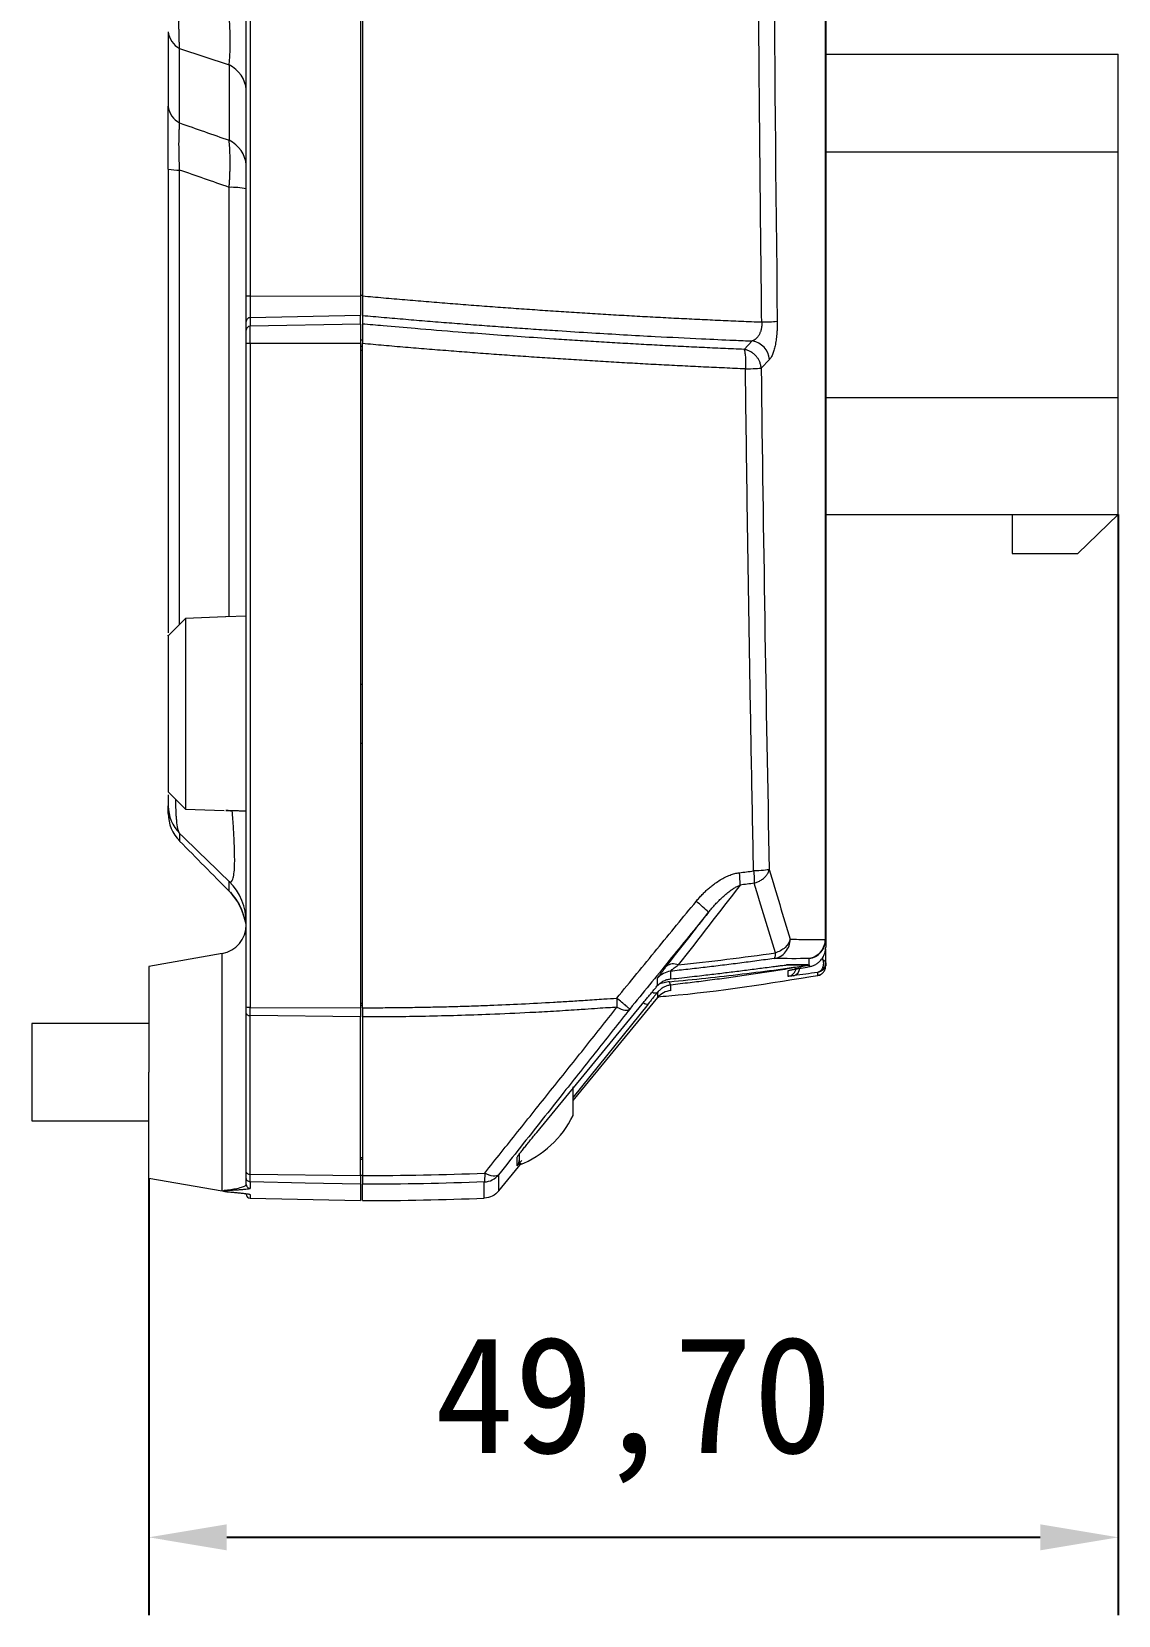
# Model space of a CAD drawing. Header units: millimetres. Extents: x 0 to 594, y 0 to 420.
# Drawn here: x 293.3 to 349, y 149.4 to 230.6 of the extents above; entities that cross this region are included whole.
import ezdxf

# ---------------------------------------------------------------- set-up
doc = ezdxf.new("R2010")
doc.units = ezdxf.units.MM
doc.header["$LTSCALE"] = 2
doc.header["$PDSIZE"] = -1
doc.dimstyles.new('ISO-25', dxfattribs={"dimtxt": 2.5, "dimasz": 2.5, "dimexe": 1.25, "dimexo": 0.625, "dimtad": 1, "dimtxsty": 'Standard', "dimcen": 2.5, "dimadec": 0, "dimazin": 0, "dimtfac": 1, "dimtmove": 0, "dimatfit": 3, "dimfxl": 1, "dimarcsym": 0})

# ---------------------------------------------------------------- blocks, each defined once
blk = doc.blocks.new('*D66')
at = {"color": 0, "lineweight": -2, "transparency": 16777216}
for p, q in [((348.956, 205.834), (348.956, 149.382)), ((299.256, 171.806), (299.256, 149.382)), ((303.256, 153.382), (344.956, 153.382))]:
    blk.add_line(p, q, dxfattribs=at)
at = {"color": 0, "transparency": 16777216}
for points in [[(303.256, 154.048), (303.256, 152.715), (299.256, 153.382)], [(344.956, 154.048), (344.956, 152.715), (348.956, 153.382)]]:
    blk.add_solid(points, dxfattribs=at)
at = {"layer": 'Defpoints', "color": 0, "transparency": 16777216}
for p in [(348.956, 205.834), (299.256, 171.806), (348.956, 153.382)]:
    blk.add_point(p, dxfattribs=at)
at = {"color": 0, "transparency": 16777216, "insert": (324.106, 159.93), "char_height": 6, "attachment_point": 5}
blk.add_mtext('49,70', dxfattribs=at)

msp = doc.modelspace()

# ---------------------------------------------------------------- linework, layer by layer
at = {"color": 7, "linetype": 'Continuous', "lineweight": 15}
for p, q in [((333.922, 330.526), (333.922, 184.046)), ((333.956, 330.526), (333.956, 184.046)), ((310.206, 237.081), (310.206, 217.044)), ((300.256, 230.592), (300.256, 226.768)), ((300.841, 229.737), (303.377, 228.885)), ((300.841, 225.913), (300.841, 229.737)), ((333.956, 229.436), (348.956, 229.436)), ((333.956, 229.434), (348.956, 229.434)), ((348.956, 229.434), (348.956, 229.436)), ((348.956, 224.434), (348.956, 229.434)), ((303.377, 228.885), (303.377, 225.022)), ((348.956, 211.834), (348.956, 224.434)), ((304.451, 217.04), (310.106, 217.035)), ((310.106, 216.038), (304.451, 215.924)), ((310.106, 215.597), (310.106, 216.038)), ((310.206, 216.041), (310.206, 215.601)), ((304.256, 215.292), (304.256, 215.733)), ((304.451, 215.924), (304.451, 215.484)), ((310.106, 215.597), (304.451, 215.484)), ((310.106, 214.595), (304.451, 214.6)), ((329.77, 214.297), (330.194, 214.731)), ((331.072, 213.776), (330.648, 213.343)), ((348.956, 205.834), (348.956, 211.834)), ((333.956, 205.834), (348.956, 205.834)), ((343.507, 205.834), (343.507, 203.834)), ((346.886, 203.834), (348.956, 205.834)), ((343.507, 203.834), (346.886, 203.834)), ((304.256, 200.614), (303.203, 200.578)), ((301.147, 200.506), (300.252, 199.611)), ((303.198, 200.578), (301.147, 200.506)), ((301.147, 200.506), (301.147, 195.614)), ((310.206, 197.114), (310.106, 197.114)), ((301.147, 195.614), (301.147, 190.723)), ((310.106, 194.114), (310.206, 194.114)), ((300.252, 191.618), (301.147, 190.723)), ((301.147, 190.723), (303.127, 190.654)), ((303.203, 190.651), (303.203, 190.651)), ((333.922, 184.046), (333.956, 184.046)), ((333.956, 182.845), (333.956, 183.562)), ((303.016, 183.322), (299.254, 182.659)), ((333.111, 182.739), (333.115, 182.739)), ((299.256, 182.659), (299.256, 177.233)), ((304.451, 180.551), (310.106, 180.542)), ((319.143, 174.141), (324.551, 180.721)), ((321.006, 175.781), (325.345, 181.057)), ((299.256, 179.733), (293.256, 179.733)), ((293.256, 179.733), (293.256, 177.233)), ((304.256, 172.112), (304.256, 180.244)), ((310.106, 180.069), (304.451, 180.134)), ((304.451, 172.002), (304.451, 180.134)), ((310.106, 171.937), (310.106, 180.069)), ((310.206, 180.067), (310.206, 171.937)), ((293.256, 177.233), (293.256, 174.733)), ((293.256, 174.733), (299.256, 174.733)), ((317.193, 171.145), (318.358, 172.561)), ((299.254, 171.807), (303.016, 171.143)), ((304.451, 172.002), (310.106, 171.937)), ((310.106, 171.958), (310.206, 171.958)), ((304.451, 170.767), (310.106, 170.649)), ((304.451, 170.767), (310.106, 170.649)), ((304.451, 170.767), (310.106, 170.649))]:
    msp.add_line(p, q, dxfattribs=at)
at = {"color": 8, "linetype": 'Continuous', "lineweight": 15}
for p, q in [((333.956, 224.434), (348.956, 224.434)), ((310.106, 217.088), (310.206, 217.088)), ((310.106, 214.791), (310.206, 214.791)), ((310.106, 214.462), (310.206, 214.462)), ((310.106, 214.262), (310.206, 214.262)), ((333.956, 211.834), (348.956, 211.834)), ((303.016, 171.143), (303.016, 183.322)), ((333.809, 182.994), (333.809, 183.149)), ((326.01, 181.42), (325.989, 181.414)), ((310.106, 180.771), (310.206, 180.771)), ((310.106, 180.677), (310.206, 180.677)), ((324.85, 180.721), (321.006, 175.955)), ((319.143, 174.141), (319.141, 174.138)), ((310.106, 172.865), (310.206, 172.865)), ((310.106, 172.775), (310.206, 172.775))]:
    msp.add_line(p, q, dxfattribs=at)
at = {"color": 7, "linetype": 'Continuous', "lineweight": 15, "flags": 128}
for points in [[(304.256, 180.244), (304.259, 180.223), (304.27, 180.203), (304.288, 180.184), (304.313, 180.167), (304.342, 180.153), (304.376, 180.143), (304.413, 180.137), (304.451, 180.134)], [(304.256, 172.112), (304.259, 172.09), (304.27, 172.07), (304.288, 172.051), (304.313, 172.035), (304.342, 172.021), (304.376, 172.011), (304.413, 172.004), (304.451, 172.002)], [(310.106, 171.487), (307.279, 171.546), (304.451, 171.605)]]:
    msp.add_lwpolyline(points, dxfattribs=at)
at = {"color": 7, "linetype": 'Continuous', "lineweight": 15}
for centre, radius, start, end in [((301.304, 230.683), 1.053, 184.94916, 243.91349), ((302.683, 227.467), 1.579, 4.94942, 63.91353), ((301.304, 226.859), 1.053, 184.94876, 243.91191), ((302.683, 223.604), 1.579, 4.94882, 63.91227), ((300.759, 226.043), 2.548, 258.60734, 271.85511), ((303.501, 218.873), 3.737, 78.34293, 91.89521), ((304.403, 218.243), 1.204, 262.9561, 272.2962), ((304.451, 215.728), 0.196, 89.96689, 178.78496), ((304.451, 215.288), 0.196, 89.96908, 178.78389), ((330.669, 223.54), 7.836, 270.06531, 275.89379), ((330.024, 213.693), 1.052, 4.55263, 80.71456), ((302.254, 190.887), 1.998, 180.00272, 225.01914), ((302.255, 190.496), 1.999, 180.00099, 225.00742), ((301.258, 184.897), 2.997, 0.0031, 45.0215), ((324.778, 186.893), 4.792, 359.26026, 6.86018), ((323.288, 180.764), 6.598, 45.03155, 52.39659), ((302.756, 184.799), 1.5, 280, 0), ((326.154, 182.202), 0.586, 65.17348, 129.07448), ((331.952, 183.208), 0.476, 270.01799, 279.19848), ((333.031, 183.213), 0.481, 269.99725, 279.54001), ((333.035, 183.221), 0.488, 270.0628, 279.45162), ((333.04, 183.217), 0.488, 269.4928, 278.8821), ((326.113, 181.417), 1, 96.28882, 140.83072), ((326.12, 180.426), 1, 96.3062, 140.8572), ((326.31, 181.896), 0.361, 183.76751, 212.23487), ((316.424, 177.233), 5.091, 291.12113, 334.17308), ((317.756, 172.753), 0.5, 320.85086, 359.99961), ((302.756, 169.666), 1.5, 75.83669, 80), ((304.456, 170.967), 0.2, 180.00934, 268.80914)]:
    msp.add_arc(centre, radius, start, end, dxfattribs=at)
at = {"color": 8, "linetype": 'Continuous', "lineweight": 15}
for centre, radius, start, end in [((301.256, 184.394), 2.999, 10.08624, 45.00635), ((331.956, 182.644), 0.5, 278.72482, 350.21054), ((332.211, 182.58), 0.415, 286.01294, 359.0396), ((325.217, 181.55), 0.253, 234.77216, 298.60143), ((324.823, 181.032), 0.312, 228.38487, 275.07343)]:
    msp.add_arc(centre, radius, start, end, dxfattribs=at)
at = {"color": 7, "linetype": 'Continuous', "lineweight": 15}
for points, knots in [([(330.678, 215.704), (330.667, 216.66), (330.644, 218.572), (330.614, 221.439), (330.585, 224.307), (330.56, 227.174), (330.536, 230.042), (330.515, 232.91), (330.496, 235.777), (330.479, 238.645), (330.465, 241.513), (330.454, 244.38), (330.444, 247.248), (330.437, 250.116), (330.432, 252.983), (330.43, 255.851), (330.43, 258.719), (330.432, 261.587), (330.437, 264.454), (330.444, 267.322), (330.454, 270.19), (330.465, 273.058), (330.479, 275.925), (330.496, 278.793), (330.515, 281.661), (330.536, 284.529), (330.56, 287.397), (330.585, 290.265), (330.614, 293.132), (330.644, 296), (330.667, 297.912), (330.678, 298.868)], [0, 0, 0, 0, 0.034503, 0.069001, 0.103495, 0.137985, 0.172472, 0.206956, 0.241437, 0.275915, 0.310391, 0.344866, 0.379339, 0.41381, 0.448282, 0.482752, 0.517223, 0.551694, 0.586166, 0.620638, 0.655112, 0.689588, 0.724065, 0.758545, 0.793028, 0.827514, 0.862003, 0.896496, 0.930993, 0.965494, 1, 1, 1, 1]), ([(304.256, 217.048), (304.256, 218.001), (304.256, 219.907), (304.256, 222.765), (304.256, 225.625), (304.256, 228.485), (304.256, 231.345), (304.256, 234.207), (304.256, 236.114), (304.256, 237.068)], [0, 0, 0, 0, 0.142811, 0.285636, 0.428475, 0.57133, 0.714201, 0.857091, 1, 1, 1, 1]), ([(300.841, 229.737), (300.838, 229.801), (300.83, 229.928), (300.821, 230.125), (300.814, 230.327), (300.809, 230.534), (300.806, 230.745), (300.806, 230.955), (300.807, 231.246), (300.812, 231.59), (300.825, 231.972), (300.836, 232.199), (300.841, 232.301)], [0, 0, 0, 0, 0.083131, 0.166363, 0.249685, 0.333083, 0.416538, 0.500028, 0.577425, 0.749962, 0.887944, 1, 1, 1, 1]), ([(303.377, 228.885), (303.381, 228.93), (303.39, 229.021), (303.402, 229.162), (303.411, 229.307), (303.419, 229.455), (303.425, 229.606), (303.43, 229.76), (303.432, 229.917), (303.434, 230.129), (303.431, 230.403), (303.42, 230.743), (303.403, 231.094), (303.386, 231.329), (303.377, 231.448)], [0, 0, 0, 0, 0.06486, 0.1288802, 0.1921433, 0.2547351, 0.3167444, 0.3782632, 0.4393859, 0.5002094, 0.6220523, 0.7454768, 0.8712267, 1, 1, 1, 1]), ([(300.841, 223.496), (300.838, 223.56), (300.832, 223.686), (300.825, 223.875), (300.819, 224.062), (300.814, 224.246), (300.81, 224.428), (300.808, 224.608), (300.806, 224.779), (300.808, 225.04), (300.814, 225.322), (300.826, 225.645), (300.836, 225.816), (300.841, 225.913)], [0, 0, 0, 0, 0.0726231, 0.1446982, 0.2163179, 0.2875748, 0.3585612, 0.4293692, 0.5000908, 0.5641926, 0.7499252, 0.8579048, 1, 1, 1, 1]), ([(303.377, 222.608), (303.382, 222.68), (303.393, 222.823), (303.405, 223.036), (303.415, 223.247), (303.422, 223.456), (303.426, 223.662), (303.428, 223.933), (303.423, 224.265), (303.407, 224.653), (303.387, 224.899), (303.377, 225.022)], [0, 0, 0, 0, 0.083917, 0.16764, 0.251141, 0.334393, 0.417371, 0.500049, 0.665655, 0.832376, 1, 1, 1, 1]), ([(300.256, 223.545), (300.256, 218.761), (300.256, 210.831), (300.256, 202.91), (300.256, 199.767)], [0, 0, 0, 0, 0.603269, 1, 1, 1, 1]), ([(304.256, 215.733), (304.256, 215.744), (304.256, 215.766), (304.256, 215.81), (304.256, 215.862), (304.256, 215.942), (304.256, 216.06), (304.256, 216.226), (304.256, 216.414), (304.256, 216.617), (304.256, 216.831), (304.256, 216.976), (304.256, 217.048)], [0, 0, 0, 0, 0.0629, 0.12532, 0.187695, 0.250458, 0.375601, 0.50033, 0.625432, 0.750219, 0.875185, 1, 1, 1, 1]), ([(310.106, 217.035), (310.106, 217.008), (310.106, 216.953), (310.106, 216.87), (310.106, 216.789), (310.106, 216.682), (310.106, 216.554), (310.106, 216.412), (310.106, 216.285), (310.106, 216.179), (310.106, 216.092), (310.106, 216.056), (310.106, 216.038)], [0, 0, 0, 0, 0.062777, 0.125174, 0.187623, 0.250555, 0.375257, 0.500375, 0.625076, 0.750189, 0.874992, 1, 1, 1, 1]), ([(310.206, 217.044), (310.206, 217.017), (310.206, 216.963), (310.206, 216.881), (310.206, 216.798), (310.206, 216.69), (310.206, 216.56), (310.206, 216.414), (310.206, 216.283), (310.205, 216.175), (310.206, 216.092), (310.206, 216.057), (310.206, 216.041)], [0, 0, 0, 0, 0.06054, 0.122554, 0.185884, 0.250347, 0.374426, 0.500237, 0.63385, 0.762642, 0.885052, 1, 1, 1, 1]), ([(310.206, 217.044), (310.569, 217.011), (311.296, 216.945), (312.386, 216.851), (313.476, 216.759), (314.564, 216.67), (315.651, 216.585), (316.737, 216.502), (317.822, 216.422), (318.904, 216.346), (319.986, 216.272), (321.065, 216.202), (322.143, 216.134), (323.218, 216.07), (324.291, 216.009), (325.362, 215.95), (326.431, 215.895), (327.497, 215.843), (328.56, 215.793), (329.62, 215.747), (330.325, 215.718), (330.678, 215.704)], [0, 0, 0, 0, 0.053113, 0.106184, 0.15921, 0.212191, 0.265123, 0.318005, 0.370835, 0.423611, 0.476331, 0.528993, 0.581594, 0.634134, 0.686609, 0.739018, 0.791359, 0.843629, 0.895828, 0.947952, 1, 1, 1, 1]), ([(310.206, 216.041), (310.576, 216.008), (311.317, 215.942), (312.429, 215.846), (313.542, 215.753), (314.656, 215.664), (315.77, 215.577), (316.885, 215.493), (317.999, 215.412), (319.114, 215.335), (320.438, 215.246), (322.475, 215.117), (324.933, 214.976), (327.359, 214.855), (329.016, 214.78), (329.88, 214.744), (330.194, 214.731)], [0, 0, 0, 0, 0.055417, 0.110881, 0.166388, 0.221932, 0.277508, 0.333111, 0.388737, 0.44438, 0.500037, 0.587187, 0.749967, 0.869261, 0.952584, 1, 1, 1, 1]), ([(304.256, 214.609), (304.256, 214.634), (304.256, 214.685), (304.256, 214.759), (304.256, 214.832), (304.256, 214.902), (304.256, 214.97), (304.256, 215.044), (304.256, 215.122), (304.256, 215.195), (304.256, 215.255), (304.256, 215.28), (304.256, 215.292)], [0, 0, 0, 0, 0.0846188, 0.1673603, 0.2492453, 0.3313267, 0.4146498, 0.5002144, 0.6233686, 0.7499878, 0.8741277, 1, 1, 1, 1]), ([(304.451, 214.6), (304.451, 214.796), (304.451, 214.991), (304.451, 215.31), (304.451, 215.427), (304.451, 215.484)], [0, 0, 0, 0, 0.5, 0.5, 1, 1, 1, 1]), ([(310.106, 215.597), (310.106, 215.589), (310.106, 215.572), (310.106, 215.538), (310.106, 215.499), (310.106, 215.438), (310.106, 215.349), (310.106, 215.222), (310.106, 215.079), (310.106, 214.924), (310.106, 214.761), (310.106, 214.65), (310.106, 214.595)], [0, 0, 0, 0, 0.062646, 0.124913, 0.187231, 0.250029, 0.374737, 0.499853, 0.624562, 0.749682, 0.874738, 1, 1, 1, 1]), ([(310.206, 215.601), (310.206, 215.59), (310.206, 215.569), (310.206, 215.523), (310.206, 215.466), (310.206, 215.397), (310.206, 215.315), (310.206, 215.214), (310.206, 215.085), (310.206, 214.907), (310.205, 214.737), (310.206, 214.627), (310.206, 214.596)], [0, 0, 0, 0, 0.075352, 0.154329, 0.236702, 0.32214, 0.410208, 0.500373, 0.613518, 0.750259, 0.929804, 1, 1, 1, 1]), ([(329.77, 214.297), (329.411, 214.313), (328.693, 214.344), (327.614, 214.394), (326.532, 214.447), (325.449, 214.504), (324.364, 214.563), (323.278, 214.625), (322.191, 214.691), (321.102, 214.759), (319.82, 214.842), (317.824, 214.979), (315.456, 215.156), (313.098, 215.348), (311.462, 215.488), (310.561, 215.569), (310.206, 215.601)], [0, 0, 0, 0, 0.055408, 0.110867, 0.16637, 0.221912, 0.277485, 0.333083, 0.388699, 0.444328, 0.499962, 0.5851, 0.749924, 0.862269, 0.945599, 1, 1, 1, 1]), ([(330.678, 215.704), (330.679, 215.677), (330.682, 215.622), (330.68, 215.541), (330.673, 215.462), (330.662, 215.385), (330.646, 215.311), (330.626, 215.241), (330.602, 215.173), (330.574, 215.109), (330.541, 215.045), (330.48, 214.948), (330.394, 214.852), (330.289, 214.773), (330.225, 214.745), (330.194, 214.731)], [0, 0, 0, 0, 0.05634, 0.111507, 0.166024, 0.220351, 0.274876, 0.329913, 0.385704, 0.442427, 0.500202, 0.571493, 0.749637, 0.878545, 1, 1, 1, 1]), ([(331.473, 215.746), (331.474, 215.7), (331.474, 215.61), (331.472, 215.475), (331.467, 215.341), (331.459, 215.209), (331.444, 215.015), (331.416, 214.765), (331.366, 214.485), (331.305, 214.24), (331.242, 214.06), (331.183, 213.932), (331.129, 213.841), (331.091, 213.798), (331.072, 213.776)], [0, 0, 0, 0, 0.050231, 0.100056, 0.149756, 0.199613, 0.249906, 0.374159, 0.499674, 0.623766, 0.749533, 0.832571, 0.915778, 1, 1, 1, 1]), ([(304.451, 214.6), (304.405, 214.6), (304.351, 214.601), (304.275, 214.604), (304.256, 214.607), (304.256, 214.609)], [0, 0, 0, 0, 0.5, 0.5, 1, 1, 1, 1]), ([(304.256, 180.567), (304.256, 181.597), (304.256, 183.658), (304.256, 186.751), (304.256, 189.844), (304.256, 192.938), (304.256, 196.032), (304.256, 199.127), (304.256, 202.222), (304.256, 205.318), (304.256, 208.414), (304.256, 211.511), (304.256, 213.576), (304.256, 214.609)], [0, 0, 0, 0, 0.09092, 0.181834, 0.272745, 0.363653, 0.454559, 0.545464, 0.636368, 0.727273, 0.818179, 0.909088, 1, 1, 1, 1]), ([(329.842, 213.299), (329.484, 213.314), (328.769, 213.345), (327.694, 213.395), (326.616, 213.447), (325.535, 213.503), (324.452, 213.561), (323.366, 213.623), (322.279, 213.688), (321.189, 213.755), (320.097, 213.826), (319.004, 213.899), (317.909, 213.976), (316.812, 214.055), (315.714, 214.138), (314.614, 214.223), (313.513, 214.312), (312.411, 214.403), (311.309, 214.498), (310.573, 214.563), (310.206, 214.596)], [0, 0, 0, 0, 0.054983, 0.110044, 0.165181, 0.220392, 0.275675, 0.331028, 0.386449, 0.441936, 0.497487, 0.5531, 0.608773, 0.664504, 0.720291, 0.776132, 0.832026, 0.887969, 0.943962, 1, 1, 1, 1]), ([(329.77, 214.297), (329.784, 214.267), (329.798, 214.22), (329.822, 214.092), (329.831, 214.011), (329.845, 213.825), (329.849, 213.721), (329.849, 213.508), (329.847, 213.401), (329.842, 213.299)], [0, 0, 0, 0, 0.25, 0.25, 0.5, 0.5, 0.75, 0.75, 1, 1, 1, 1]), ([(330.648, 213.343), (330.645, 213.375), (330.639, 213.439), (330.619, 213.53), (330.592, 213.614), (330.561, 213.692), (330.526, 213.761), (330.489, 213.823), (330.451, 213.878), (330.413, 213.927), (330.346, 214.003), (330.242, 214.098), (330.091, 214.194), (329.932, 214.263), (329.823, 214.286), (329.77, 214.297)], [0, 0, 0, 0, 0.0716353, 0.1392793, 0.2029068, 0.2625053, 0.318073, 0.3696164, 0.4171485, 0.4606877, 0.500256, 0.6319448, 0.7588972, 0.8814464, 1, 1, 1, 1]), ([(329.842, 213.299), (330.021, 213.302), (330.207, 213.309), (330.499, 213.325), (330.602, 213.334), (330.648, 213.343)], [0, 0, 0, 0, 0.5, 0.5, 1, 1, 1, 1]), ([(330.259, 187.556), (330.24, 188.509), (330.203, 190.415), (330.149, 193.275), (330.098, 196.135), (330.05, 198.995), (330.003, 201.855), (329.959, 204.716), (329.918, 207.577), (329.878, 210.438), (329.854, 212.345), (329.842, 213.299)], [0, 0, 0, 0, 0.111154, 0.2223, 0.333438, 0.444566, 0.555682, 0.666785, 0.777873, 0.888945, 1, 1, 1, 1]), ([(300.256, 199.614), (300.256, 199.614), (300.256, 199.713), (300.256, 199.36), (300.256, 198.529), (300.256, 197.182), (300.256, 196.137), (300.256, 195.614)], [0, 0, 0, 0, 0.000053, 0.250041, 0.500026, 0.750013, 1, 1, 1, 1]), ([(300.256, 195.614), (300.256, 195.09), (300.256, 194.042), (300.256, 192.72), (300.256, 191.795), (300.256, 191.675), (300.256, 191.615)], [0, 0, 0, 0, 0.250011, 0.500025, 0.750036, 1, 1, 1, 1]), ([(300.256, 191.461), (300.256, 191.361), (300.256, 191.011), (300.256, 190.938), (300.256, 190.887)], [0, 0, 0, 0, 0.2874125, 1, 1, 1, 1]), ([(304.256, 190.614), (304.168, 190.618), (303.993, 190.624), (303.642, 190.636), (303.379, 190.645), (303.203, 190.651)], [0, 0, 0, 0, 0.249997, 0.500001, 1, 1, 1, 1]), ([(303.203, 190.651), (303.258, 190.649), (303.369, 190.645), (303.481, 190.642), (303.538, 190.64)], [0, 0, 0, 0, 0.499102, 1, 1, 1, 1]), ([(303.377, 187.017), (303.387, 187.011), (303.406, 187), (303.434, 186.993), (303.46, 186.996), (303.485, 187.007), (303.508, 187.027), (303.529, 187.055), (303.568, 187.128), (303.615, 187.3), (303.652, 187.641), (303.663, 188.043), (303.657, 188.468), (303.642, 188.915), (303.623, 189.352), (303.601, 189.762), (303.574, 190.192), (303.55, 190.489), (303.538, 190.64)], [0, 0, 0, 0, 0.038926, 0.0768, 0.113637, 0.149453, 0.184267, 0.2181, 0.250975, 0.379188, 0.49898, 0.579929, 0.662675, 0.748534, 0.810196, 0.872424, 0.935575, 1, 1, 1, 1]), ([(304.256, 190.614), (304.255, 190.614), (304.253, 190.614), (304.241, 190.615), (304.218, 190.616), (304.184, 190.617), (304.136, 190.619), (304.072, 190.621), (303.993, 190.624), (303.879, 190.628), (303.733, 190.633), (303.599, 190.638), (303.538, 190.64)], [0, 0, 0, 0, 0.070303, 0.14599, 0.226989, 0.313175, 0.404373, 0.500345, 0.600697, 0.700194, 0.863254, 1, 1, 1, 1]), ([(331.062, 187.626), (331.015, 187.612), (330.913, 187.597), (330.622, 187.572), (330.437, 187.562), (330.259, 187.556)], [0, 0, 0, 0, 0.5, 0.5, 1, 1, 1, 1]), ([(330.294, 186.923), (330.325, 186.933), (330.386, 186.952), (330.475, 186.989), (330.561, 187.031), (330.645, 187.081), (330.725, 187.137), (330.818, 187.214), (330.917, 187.32), (331.013, 187.463), (331.045, 187.57), (331.062, 187.626)], [0, 0, 0, 0, 0.081168, 0.161742, 0.242924, 0.32581, 0.411349, 0.50032, 0.647611, 0.813838, 1, 1, 1, 1]), ([(331.062, 187.626), (331.241, 187.028), (331.597, 185.836), (331.954, 184.646), (332.132, 184.053)], [0, 0, 0, 0, 0.500992, 1, 1, 1, 1]), ([(327.314, 185.992), (327.365, 186.053), (327.466, 186.173), (327.625, 186.344), (327.787, 186.505), (327.952, 186.656), (328.12, 186.796), (328.317, 186.945), (328.543, 187.096), (328.796, 187.237), (329.046, 187.346), (329.291, 187.425), (329.455, 187.452), (329.536, 187.465)], [0, 0, 0, 0, 0.0873146, 0.1726035, 0.256012, 0.3376956, 0.4178197, 0.4965597, 0.6099367, 0.7160514, 0.8157355, 0.9099906, 1, 1, 1, 1]), ([(327.951, 185.432), (328.009, 185.503), (328.123, 185.643), (328.302, 185.845), (328.485, 186.038), (328.677, 186.224), (328.878, 186.402), (329.07, 186.552), (329.248, 186.67), (329.406, 186.762), (329.516, 186.808), (329.57, 186.831)], [0, 0, 0, 0, 0.127423, 0.253154, 0.377149, 0.499417, 0.625531, 0.748882, 0.836628, 0.920538, 1, 1, 1, 1]), ([(330.259, 187.556), (330.272, 187.441), (330.283, 187.322), (330.295, 187.104), (330.296, 187.005), (330.294, 186.923)], [0, 0, 0, 0, 0.5, 0.5, 1, 1, 1, 1]), ([(303.455, 186.458), (303.635, 186.224), (304.01, 185.738), (304.147, 185.164), (304.218, 184.867)], [0, 0, 0, 0, 0.481882, 1, 1, 1, 1]), ([(323.247, 181.028), (323.591, 181.449), (324.277, 182.286), (325.3, 183.535), (326.311, 184.768), (326.981, 185.586), (327.314, 185.992)], [0, 0, 0, 0, 0.254362, 0.505819, 0.754366, 1, 1, 1, 1]), ([(327.951, 185.432), (327.615, 185.019), (326.942, 184.194), (325.934, 182.954), (324.925, 181.714), (324.253, 180.887), (323.917, 180.474)], [0, 0, 0, 0, 0.24998, 0.499966, 0.74997, 1, 1, 1, 1]), ([(325.785, 182.657), (326.146, 183.119), (326.866, 184.041), (327.59, 184.969), (327.951, 185.432)], [0, 0, 0, 0, 0.500973, 1, 1, 1, 1]), ([(331.313, 183.065), (331.417, 183.081), (331.524, 183.117), (331.727, 183.231), (331.822, 183.309), (331.977, 183.496), (332.037, 183.605), (332.115, 183.829), (332.132, 183.944), (332.132, 184.053)], [0, 0, 0, 0, 0.25, 0.25, 0.5, 0.5, 0.75, 0.75, 1, 1, 1, 1]), ([(332.132, 184.053), (332.101, 183.912), (332.012, 183.758), (331.736, 183.503), (331.554, 183.405), (331.376, 183.352)], [0, 0, 0, 0, 0.5, 0.5, 1, 1, 1, 1]), ([(332.132, 184.053), (332.431, 184.048), (333.027, 184.038), (333.623, 184.044), (333.922, 184.046)], [0, 0, 0, 0, 0.500075, 1, 1, 1, 1]), ([(333.922, 184.046), (333.922, 183.939), (333.905, 183.824), (333.828, 183.601), (333.769, 183.493), (333.617, 183.307), (333.524, 183.229), (333.324, 183.114), (333.218, 183.078), (333.115, 183.06)], [0, 0, 0, 0, 0.25, 0.25, 0.5, 0.5, 0.75, 0.75, 1, 1, 1, 1]), ([(333.115, 183.06), (333.222, 183.077), (333.332, 183.113), (333.54, 183.227), (333.637, 183.305), (333.797, 183.492), (333.858, 183.6), (333.938, 183.824), (333.956, 183.939), (333.956, 184.046)], [0, 0, 0, 0, 0.25, 0.25, 0.5, 0.5, 0.75, 0.75, 1, 1, 1, 1]), ([(333.115, 182.646), (333.143, 182.652), (333.199, 182.663), (333.282, 182.688), (333.365, 182.721), (333.47, 182.774), (333.592, 182.858), (333.721, 182.985), (333.827, 183.135), (333.902, 183.3), (333.948, 183.47), (333.953, 183.583), (333.956, 183.638)], [0, 0, 0, 0, 0.060372, 0.122388, 0.185882, 0.250656, 0.374167, 0.500456, 0.632319, 0.760655, 0.883666, 1, 1, 1, 1]), ([(333.956, 184.046), (333.956, 184.008), (333.956, 183.932), (333.956, 183.827), (333.956, 183.728), (333.956, 183.668), (333.956, 183.638)], [0, 0, 0, 0, 0.250033, 0.500043, 0.750031, 1, 1, 1, 1]), ([(325.949, 181.872), (327.198, 181.99), (328.443, 182.122), (330.299, 182.344), (330.922, 182.423), (331.828, 182.545), (332.125, 182.586), (332.542, 182.647), (332.675, 182.667), (332.908, 182.704), (333.01, 182.721), (333.035, 182.729)], [0, 0, 0, 0, 0.5, 0.5, 0.75, 0.75, 0.875, 0.875, 0.9375, 0.9375, 1, 1, 1, 1]), ([(326.004, 182.411), (326.002, 182.412), (325.999, 182.415), (326.005, 182.427), (326.02, 182.443), (326.044, 182.465), (326.075, 182.492), (326.11, 182.521), (326.165, 182.564), (326.24, 182.619), (326.327, 182.681), (326.38, 182.719), (326.4, 182.733)], [0, 0, 0, 0, 0.08373, 0.165302, 0.246474, 0.328726, 0.413208, 0.500738, 0.571055, 0.750302, 0.901736, 1, 1, 1, 1]), ([(331.313, 183.065), (331.019, 183.024), (330.432, 182.942), (329.548, 182.825), (328.664, 182.714), (327.778, 182.607), (326.892, 182.506), (326.3, 182.443), (326.004, 182.411)], [0, 0, 0, 0, 0.166854, 0.333628, 0.500326, 0.666952, 0.833508, 1, 1, 1, 1]), ([(326.004, 182.016), (326.195, 182.036), (326.566, 182.076), (327.102, 182.136), (327.721, 182.207), (328.418, 182.289), (329.21, 182.386), (329.862, 182.469), (330.379, 182.535), (330.772, 182.586), (331.142, 182.634), (331.45, 182.674), (331.669, 182.702), (331.815, 182.719), (331.918, 182.731), (331.99, 182.738), (332.016, 182.739), (332.029, 182.739)], [0, 0, 0, 0, 0.089111, 0.172246, 0.249424, 0.378, 0.498471, 0.623352, 0.687981, 0.748452, 0.815926, 0.873561, 0.909029, 0.937615, 0.960007, 0.980555, 1, 1, 1, 1]), ([(333.115, 182.735), (333.11, 182.733), (333.101, 182.73), (333.076, 182.724), (333.042, 182.716), (332.999, 182.707), (332.947, 182.697), (332.858, 182.679), (332.705, 182.651), (332.443, 182.605), (332.076, 182.542), (331.636, 182.47), (331.17, 182.395), (330.558, 182.301), (329.788, 182.187), (328.852, 182.057), (327.928, 181.935), (326.971, 181.815), (326.338, 181.742), (326.004, 181.704)], [0, 0, 0, 0, 0.009567, 0.01926, 0.029222, 0.039586, 0.050468, 0.061971, 0.090322, 0.126302, 0.183778, 0.251517, 0.311955, 0.376605, 0.501489, 0.621921, 0.75057, 0.868436, 1, 1, 1, 1]), ([(331.376, 183.352), (331.374, 183.27), (331.367, 183.2), (331.346, 183.102), (331.331, 183.073), (331.313, 183.065)], [0, 0, 0, 0, 0.5, 0.5, 1, 1, 1, 1]), ([(332.029, 182.739), (332.105, 182.739), (332.258, 182.739), (332.479, 182.739), (332.696, 182.739), (332.907, 182.739), (333.043, 182.739), (333.111, 182.739)], [0, 0, 0, 0, 0.196792, 0.395177, 0.595167, 0.796772, 1, 1, 1, 1]), ([(333.115, 182.739), (333.119, 182.74), (333.127, 182.74), (333.127, 182.738), (333.119, 182.736), (333.115, 182.735)], [0, 0, 0, 0, 0.33581, 0.664782, 1, 1, 1, 1]), ([(333.809, 182.994), (333.827, 182.934), (333.839, 182.863), (333.835, 182.718), (333.821, 182.643), (333.765, 182.513), (333.725, 182.458), (333.634, 182.382), (333.584, 182.36), (333.537, 182.351)], [0, 0, 0, 0, 0.25, 0.25, 0.5, 0.5, 0.75, 0.75, 1, 1, 1, 1]), ([(333.537, 182.351), (333.643, 182.369), (333.758, 182.428), (333.916, 182.614), (333.956, 182.737), (333.956, 182.845)], [0, 0, 0, 0, 0.5, 0.5, 1, 1, 1, 1]), ([(325.337, 182.049), (325.338, 182.052), (325.339, 182.057), (325.35, 182.076), (325.368, 182.103), (325.392, 182.138), (325.423, 182.182), (325.473, 182.249), (325.547, 182.349), (325.656, 182.491), (325.741, 182.6), (325.785, 182.657)], [0, 0, 0, 0, 0.083356, 0.16582, 0.248056, 0.330737, 0.414521, 0.500044, 0.660875, 0.826427, 1, 1, 1, 1]), ([(325.338, 181.671), (325.357, 181.693), (325.396, 181.737), (325.463, 181.796), (325.535, 181.85), (325.618, 181.9), (325.71, 181.944), (325.81, 181.979), (325.907, 182.003), (325.973, 182.012), (326.004, 182.016)], [0, 0, 0, 0, 0.1242822, 0.2504761, 0.3790083, 0.5004071, 0.6461751, 0.7775043, 0.8950397, 1, 1, 1, 1]), ([(325.357, 181.104), (325.541, 181.119), (328.33, 181.343), (331.094, 181.795), (333.675, 182.217)], [0, 0, 0, 0, 0.066166, 1, 1, 1, 1]), ([(332.032, 182.444), (332.033, 182.445), (332.035, 182.447), (332.051, 182.453), (332.081, 182.461), (332.132, 182.472), (332.211, 182.488), (332.308, 182.507), (332.423, 182.528), (332.551, 182.55), (332.645, 182.566), (332.692, 182.574)], [0, 0, 0, 0, 0.0832502, 0.1662585, 0.2499237, 0.3743126, 0.4996872, 0.6239998, 0.749416, 0.8744983, 1, 1, 1, 1]), ([(332.325, 182.181), (332.303, 182.178), (332.257, 182.172), (332.199, 182.165), (332.148, 182.158), (332.093, 182.152), (332.043, 182.148), (332.035, 182.149), (332.032, 182.15)], [0, 0, 0, 0, 0.1248777, 0.2491313, 0.3737847, 0.4998518, 0.7508289, 1, 1, 1, 1]), ([(332.372, 182.58), (332.373, 182.577), (332.378, 182.561), (332.432, 182.557), (332.542, 182.561), (332.659, 182.577), (332.722, 182.585)], [0, 0, 0, 0, 0.074941, 0.332407, 0.638415, 1, 1, 1, 1]), ([(333.537, 182.194), (333.592, 182.209), (333.706, 182.24), (333.844, 182.358), (333.938, 182.513), (333.95, 182.631), (333.956, 182.688)], [0, 0, 0, 0, 0.2420961, 0.500004, 0.7579035, 1, 1, 1, 1]), ([(324.547, 180.723), (324.594, 180.78), (324.687, 180.893), (324.823, 181.058), (324.956, 181.219), (325.086, 181.375), (325.212, 181.527), (325.294, 181.625), (325.334, 181.674)], [0, 0, 0, 0, 0.171126, 0.339942, 0.506834, 0.6722, 0.836449, 1, 1, 1, 1]), ([(325.333, 181.332), (325.294, 181.284), (325.216, 181.186), (325.095, 181.035), (324.971, 180.882), (324.887, 180.777), (324.845, 180.725)], [0, 0, 0, 0, 0.247083, 0.495764, 0.746566, 1, 1, 1, 1]), ([(326.004, 181.703), (325.98, 181.7), (325.929, 181.693), (325.853, 181.674), (325.775, 181.649), (325.695, 181.615), (325.618, 181.574), (325.54, 181.523), (325.467, 181.465), (325.398, 181.399), (325.358, 181.352), (325.338, 181.328)], [0, 0, 0, 0, 0.0849943, 0.1771836, 0.2771126, 0.3851172, 0.5013566, 0.6134739, 0.750626, 0.8758815, 1, 1, 1, 1]), ([(325.338, 181.328), (325.338, 181.302), (325.338, 181.25), (325.339, 181.18), (325.34, 181.115), (325.343, 181.077), (325.345, 181.057)], [0, 0, 0, 0, 0.249994, 0.5, 0.749974, 1, 1, 1, 1]), ([(326.004, 181.704), (326.004, 181.67), (326.005, 181.609), (326.006, 181.536), (326.007, 181.482), (326.008, 181.446), (326.01, 181.428), (326.01, 181.42)], [0, 0, 0, 0, 0.307546, 0.561308, 0.761298, 0.907527, 1, 1, 1, 1]), ([(304.256, 180.244), (304.256, 180.269), (304.256, 180.318), (304.256, 180.398), (304.256, 180.481), (304.256, 180.538), (304.256, 180.567)], [0, 0, 0, 0, 0.252166, 0.500168, 0.748085, 1, 1, 1, 1]), ([(310.106, 180.542), (310.106, 180.508), (310.106, 180.441), (310.106, 180.343), (310.106, 180.248), (310.106, 180.155), (310.106, 180.098), (310.106, 180.069)], [0, 0, 0, 0, 0.2020672, 0.4010211, 0.5989317, 0.7979014, 1, 1, 1, 1]), ([(310.206, 180.539), (310.517, 180.54), (311.139, 180.541), (312.072, 180.548), (313.005, 180.561), (313.939, 180.579), (314.872, 180.602), (315.805, 180.631), (316.971, 180.673), (318.369, 180.734), (319.718, 180.806), (320.803, 180.871), (321.667, 180.928), (322.486, 180.984), (323.027, 181.016), (323.247, 181.028)], [0, 0, 0, 0, 0.0713552, 0.1427346, 0.214138, 0.2855652, 0.3570159, 0.4284897, 0.4999865, 0.6249784, 0.7499874, 0.8107351, 0.8749837, 0.9493763, 1, 1, 1, 1]), ([(323.255, 180.56), (323.105, 180.552), (322.774, 180.533), (322.233, 180.498), (321.705, 180.462), (320.952, 180.411), (320.007, 180.352), (318.514, 180.27), (316.875, 180.196), (315.091, 180.135), (313.449, 180.095), (311.822, 180.071), (310.742, 180.068), (310.206, 180.067)], [0, 0, 0, 0, 0.03461, 0.076282, 0.125021, 0.156375, 0.250018, 0.342892, 0.500021, 0.626802, 0.752494, 0.876954, 1, 1, 1, 1]), ([(316.476, 172.057), (316.758, 172.41), (317.32, 173.115), (318.165, 174.173), (319.009, 175.23), (320.137, 176.643), (321.271, 178.06), (322.405, 179.489), (322.972, 180.203), (323.255, 180.56)], [0, 0, 0, 0, 0.125649, 0.250869, 0.375654, 0.499999, 0.749997, 0.875076, 1, 1, 1, 1]), ([(323.917, 180.474), (323.352, 179.761), (322.224, 178.335), (320.728, 176.444), (319.425, 174.798), (318.309, 173.388), (317.566, 172.448), (317.192, 171.976)], [0, 0, 0, 0, 0.250002, 0.5, 0.66533, 0.831995, 1, 1, 1, 1]), ([(323.917, 180.474), (323.915, 180.477), (323.898, 180.491), (323.833, 180.547), (323.783, 180.588), (323.656, 180.693), (323.579, 180.756), (323.416, 180.89), (323.33, 180.96), (323.247, 181.028)], [0, 0, 0, 0, 0.25, 0.25, 0.5, 0.5, 0.75, 0.75, 1, 1, 1, 1]), ([(323.255, 180.56), (323.396, 180.486), (323.543, 180.432), (323.781, 180.401), (323.87, 180.424), (323.917, 180.474)], [0, 0, 0, 0, 0.5, 0.5, 1, 1, 1, 1]), ([(299.256, 171.806), (299.256, 171.806), (299.256, 171.948), (299.256, 172.491), (299.256, 172.894), (299.256, 173.898), (299.256, 174.5), (299.256, 175.812), (299.256, 176.523), (299.256, 177.233)], [0, 0, 0, 0, 0.25, 0.25, 0.5, 0.5, 0.75, 0.75, 1, 1, 1, 1]), ([(321.006, 175.017), (321.006, 175.016), (321.006, 174.974), (321.006, 175.123), (321.006, 175.479), (321.006, 175.966), (321.006, 176.339), (321.006, 176.476)], [0, 0, 0, 0, 0.0100831, 0.2868289, 0.563576, 0.8403228, 1, 1, 1, 1]), ([(318.141, 172.886), (318.141, 172.888), (318.142, 172.892), (318.152, 172.907), (318.169, 172.93), (318.192, 172.962), (318.221, 173.001), (318.277, 173.073), (318.375, 173.198), (318.518, 173.377), (318.673, 173.57), (318.828, 173.761), (318.986, 173.955), (319.089, 174.08), (319.141, 174.144)], [0, 0, 0, 0, 0.042241, 0.083376, 0.124119, 0.165209, 0.207363, 0.251247, 0.369423, 0.500991, 0.621162, 0.750497, 0.87296, 1, 1, 1, 1]), ([(318.256, 172.491), (318.256, 172.489), (318.256, 172.4), (318.256, 172.583), (318.256, 172.969), (318.256, 173.077)], [0, 0, 0, 0, 0.023393, 0.724667, 1, 1, 1, 1]), ([(304.256, 171.476), (304.241, 171.449), (304.209, 171.392), (303.999, 171.312), (303.704, 171.243), (303.399, 171.187), (303.03, 171.154), (303.101, 171.14), (303.126, 171.135)], [0, 0, 0, 0, 0.165235, 0.346744, 0.538518, 0.71531, 0.898056, 1, 1, 1, 1]), ([(304.256, 171.805), (304.256, 171.807), (304.256, 171.811), (304.256, 171.829), (304.256, 171.856), (304.256, 171.904), (304.256, 171.983), (304.256, 172.069), (304.256, 172.112)], [0, 0, 0, 0, 0.1252956, 0.2494481, 0.3742247, 0.5013668, 0.7497869, 1, 1, 1, 1]), ([(304.451, 171.605), (304.405, 171.606), (304.351, 171.626), (304.275, 171.704), (304.256, 171.758), (304.256, 171.805)], [0, 0, 0, 0, 0.5, 0.5, 1, 1, 1, 1]), ([(304.256, 171.476), (304.256, 171.528), (304.256, 171.631), (304.256, 171.747), (304.256, 171.805)], [0, 0, 0, 0, 0.500082, 1, 1, 1, 1]), ([(304.256, 171.476), (304.256, 171.43), (304.275, 171.375), (304.351, 171.298), (304.405, 171.277), (304.451, 171.276)], [0, 0, 0, 0, 0.5, 0.5, 1, 1, 1, 1]), ([(304.451, 171.605), (304.451, 171.611), (304.451, 171.651), (304.451, 171.788), (304.451, 171.885), (304.451, 172.002)], [0, 0, 0, 0, 0.5, 0.5, 1, 1, 1, 1]), ([(310.106, 171.937), (310.106, 171.911), (310.106, 171.859), (310.106, 171.789), (310.106, 171.724), (310.106, 171.666), (310.106, 171.604), (310.106, 171.546), (310.106, 171.501), (310.106, 171.492), (310.106, 171.487)], [0, 0, 0, 0, 0.100379, 0.19965, 0.298709, 0.398458, 0.499782, 0.666566, 0.83188, 1, 1, 1, 1]), ([(310.206, 171.937), (310.206, 171.811), (310.206, 171.697), (310.206, 171.538), (310.206, 171.495), (310.206, 171.488)], [0, 0, 0, 0, 0.5, 0.5, 1, 1, 1, 1]), ([(316.476, 172.057), (316.477, 171.931), (316.476, 171.817), (316.47, 171.658), (316.464, 171.614), (316.458, 171.607)], [0, 0, 0, 0, 0.5, 0.5, 1, 1, 1, 1]), ([(316.458, 171.607), (316.595, 171.613), (316.737, 171.648), (316.993, 171.776), (317.107, 171.869), (317.193, 171.975)], [0, 0, 0, 0, 0.5, 0.5, 1, 1, 1, 1]), ([(317.193, 171.975), (317.141, 171.918), (317.043, 171.89), (316.784, 171.92), (316.625, 171.977), (316.476, 172.057)], [0, 0, 0, 0, 0.5, 0.5, 1, 1, 1, 1]), ([(317.192, 171.976), (317.192, 171.932), (317.191, 171.845), (317.19, 171.724), (317.189, 171.61), (317.188, 171.467), (317.187, 171.306), (317.19, 171.2), (317.191, 171.147)], [0, 0, 0, 0, 0.125003, 0.250007, 0.375008, 0.5, 0.749886, 1, 1, 1, 1]), ([(304.451, 171.276), (304.451, 171.274), (304.449, 171.269), (304.436, 171.262), (304.416, 171.255), (304.388, 171.248), (304.351, 171.241), (304.283, 171.23), (304.155, 171.216), (303.99, 171.202), (303.836, 171.191), (303.725, 171.184), (303.601, 171.176), (303.498, 171.17), (303.408, 171.164), (303.343, 171.161), (303.28, 171.157), (303.211, 171.153), (303.129, 171.146), (303.079, 171.137), (303.113, 171.125), (303.202, 171.113), (303.328, 171.101), (303.464, 171.088), (303.587, 171.076), (303.751, 171.06), (303.944, 171.041), (304.149, 171.018), (304.297, 170.998), (304.389, 170.981), (304.441, 170.968), (304.448, 170.959), (304.451, 170.955)], [0, 0, 0, 0, 0.01961, 0.039631, 0.060094, 0.081029, 0.102463, 0.124422, 0.182914, 0.24879, 0.277833, 0.311051, 0.336774, 0.373398, 0.389131, 0.40475, 0.420176, 0.436109, 0.460931, 0.497981, 0.526405, 0.560056, 0.591687, 0.623315, 0.659181, 0.686072, 0.748758, 0.814425, 0.874546, 0.91815, 0.959889, 1, 1, 1, 1]), ([(317.193, 171.145), (317.107, 171.039), (316.993, 170.947), (316.737, 170.818), (316.595, 170.783), (316.458, 170.777)], [0, 0, 0, 0, 0.5, 0.5, 1, 1, 1, 1])]:
    msp.add_open_spline(points, degree=3, knots=knots, dxfattribs=at)
for points in [[(331.473, 298.827), (331.146, 271.133), (331.146, 243.439), (331.473, 215.746)], [(304.451, 237.064), (304.451, 230.387), (304.451, 223.713), (304.451, 217.04)], [(310.106, 237.062), (310.106, 230.383), (310.106, 223.708), (310.106, 217.035)], [(300.256, 223.545), (300.256, 224.711), (300.256, 225.838), (300.256, 226.768)], [(300.841, 225.913), (301.687, 225.616), (302.532, 225.319), (303.377, 225.022)], [(303.377, 222.608), (302.532, 222.904), (301.687, 223.2), (300.841, 223.496)], [(303.377, 200.584), (303.377, 207.921), (303.377, 215.263), (303.377, 222.608)], [(304.451, 217.04), (304.451, 216.536), (304.451, 216.069), (304.451, 215.924)], [(304.451, 214.6), (304.451, 203.24), (304.451, 191.888), (304.451, 180.551)], [(310.106, 214.595), (310.106, 203.235), (310.106, 191.884), (310.106, 180.542)], [(310.206, 180.539), (310.206, 191.866), (310.206, 203.226), (310.206, 214.596)], [(330.648, 213.343), (330.755, 204.761), (330.893, 196.189), (331.062, 187.626)], [(300.256, 190.496), (300.256, 190.596), (300.256, 190.726), (300.256, 190.887)], [(303.377, 187.017), (302.531, 187.836), (301.686, 188.655), (300.841, 189.473)], [(300.841, 189.473), (300.841, 189.312), (300.841, 189.182), (300.841, 189.082)], [(300.841, 189.082), (301.687, 188.226), (302.532, 187.37), (303.377, 186.515)], [(303.377, 186.515), (303.377, 186.633), (303.377, 186.801), (303.377, 187.017)], [(329.57, 186.831), (328.507, 185.456), (327.45, 184.091), (326.4, 182.733)], [(329.536, 187.465), (329.777, 187.495), (330.018, 187.526), (330.259, 187.556)], [(330.294, 186.923), (330.053, 186.892), (329.811, 186.861), (329.57, 186.831)], [(331.376, 183.352), (331.015, 184.54), (330.654, 185.731), (330.294, 186.923)], [(326.4, 182.733), (328.066, 182.912), (329.726, 183.119), (331.376, 183.352)], [(333.115, 183.06), (332.515, 183.052), (331.915, 183.053), (331.313, 183.065)], [(333.031, 182.733), (332.702, 182.733), (332.344, 182.733), (331.953, 182.733)], [(333.035, 182.733), (333.034, 182.733), (333.033, 182.733), (333.031, 182.733)], [(333.035, 182.729), (333.043, 182.731), (333.043, 182.732), (333.035, 182.733)], [(333.115, 182.739), (333.115, 182.835), (333.115, 182.942), (333.115, 183.06)], [(333.115, 182.735), (333.115, 182.704), (333.115, 182.675), (333.115, 182.646)], [(333.956, 182.845), (333.956, 182.9), (333.902, 182.955), (333.809, 182.994)], [(333.956, 182.845), (333.956, 182.74), (333.956, 182.688), (333.956, 182.688)], [(325.334, 181.674), (325.335, 181.788), (325.336, 181.912), (325.337, 182.049)], [(326.004, 182.411), (326.004, 182.267), (326.004, 182.135), (326.004, 182.016)], [(332.032, 182.15), (332.032, 182.226), (332.032, 182.324), (332.032, 182.444)], [(333.537, 182.351), (333.133, 182.293), (332.73, 182.236), (332.325, 182.181)], [(332.692, 182.574), (332.833, 182.598), (332.974, 182.622), (333.115, 182.646)], [(304.451, 180.551), (304.348, 180.551), (304.256, 180.559), (304.256, 180.567)], [(304.451, 180.134), (304.451, 180.26), (304.451, 180.403), (304.451, 180.551)], [(310.206, 180.539), (310.206, 180.373), (310.206, 180.206), (310.206, 180.067)], [(323.247, 181.028), (323.254, 180.864), (323.257, 180.698), (323.255, 180.56)], [(318.143, 172.438), (318.143, 172.562), (318.143, 172.711), (318.143, 172.884)], [(304.451, 171.605), (304.451, 171.487), (304.451, 171.377), (304.451, 171.276)], [(310.106, 171.487), (310.106, 171.126), (310.106, 170.847), (310.106, 170.649)], [(310.206, 171.937), (312.297, 171.937), (314.394, 171.977), (316.476, 172.057)], [(316.458, 171.607), (314.377, 171.527), (312.291, 171.487), (310.206, 171.488)], [(310.206, 170.65), (310.206, 170.848), (310.206, 171.127), (310.206, 171.488)], [(316.458, 170.777), (316.458, 170.974), (316.458, 171.25), (316.458, 171.607)], [(304.451, 170.955), (304.451, 170.886), (304.451, 170.823), (304.451, 170.767)], [(310.206, 170.65), (312.285, 170.65), (314.378, 170.693), (316.458, 170.777)]]:
    msp.add_open_spline(points, degree=3, dxfattribs=at)
at = {"color": 8, "linetype": 'Continuous', "lineweight": 15}
for points, knots in [([(300.841, 200.2), (300.841, 203.175), (300.841, 210.936), (300.841, 218.705), (300.841, 223.496)], [0, 0, 0, 0, 0.383303, 1, 1, 1, 1]), ([(300.841, 189.473), (300.814, 189.528), (300.758, 189.637), (300.712, 189.909), (300.689, 190.135), (300.674, 190.301), (300.66, 190.532), (300.651, 190.842), (300.647, 191.074), (300.649, 191.201), (300.65, 191.22)], [0, 0, 0, 0, 0.241542, 0.488748, 0.56445, 0.620643, 0.740728, 0.882056, 0.981719, 1, 1, 1, 1]), ([(325.949, 181.872), (325.856, 181.857), (325.664, 181.828), (325.438, 181.761), (325.333, 181.68), (325.302, 181.657)], [0, 0, 0, 0, 0.405424, 0.82589, 1, 1, 1, 1]), ([(318.373, 172.712), (318.33, 172.661), (318.264, 172.581), (318.226, 172.537), (318.212, 172.522)], [0, 0, 0, 0, 0.651014, 1, 1, 1, 1])]:
    msp.add_open_spline(points, degree=3, knots=knots, dxfattribs=at)
msp.add_open_spline([(333.537, 182.351), (333.537, 182.246), (333.537, 182.194), (333.537, 182.194)], degree=3, dxfattribs=at)

# ---------------------------------------------------------------- dimensions: what is measured, and where the dimension line sits
dim = msp.add_linear_dim(base=(348.956, 153.382), p1=(299.256, 171.806), p2=(348.956, 205.834), dimstyle='ISO-25', override={"dimtxt": 6, "dimasz": 4, "dimexe": 4, "dimexo": 0, "dimgap": 3.048, "dimtih": 1, "dimtoh": 1, "dimzin": 0, "dimadec": 2, "dimtzin": 0})
dim.commit()
dim.dimension.update_dxf_attribs({"geometry": '*D66', "text_midpoint": (324.106, 159.93)})

doc.saveas('drawing.dxf')
